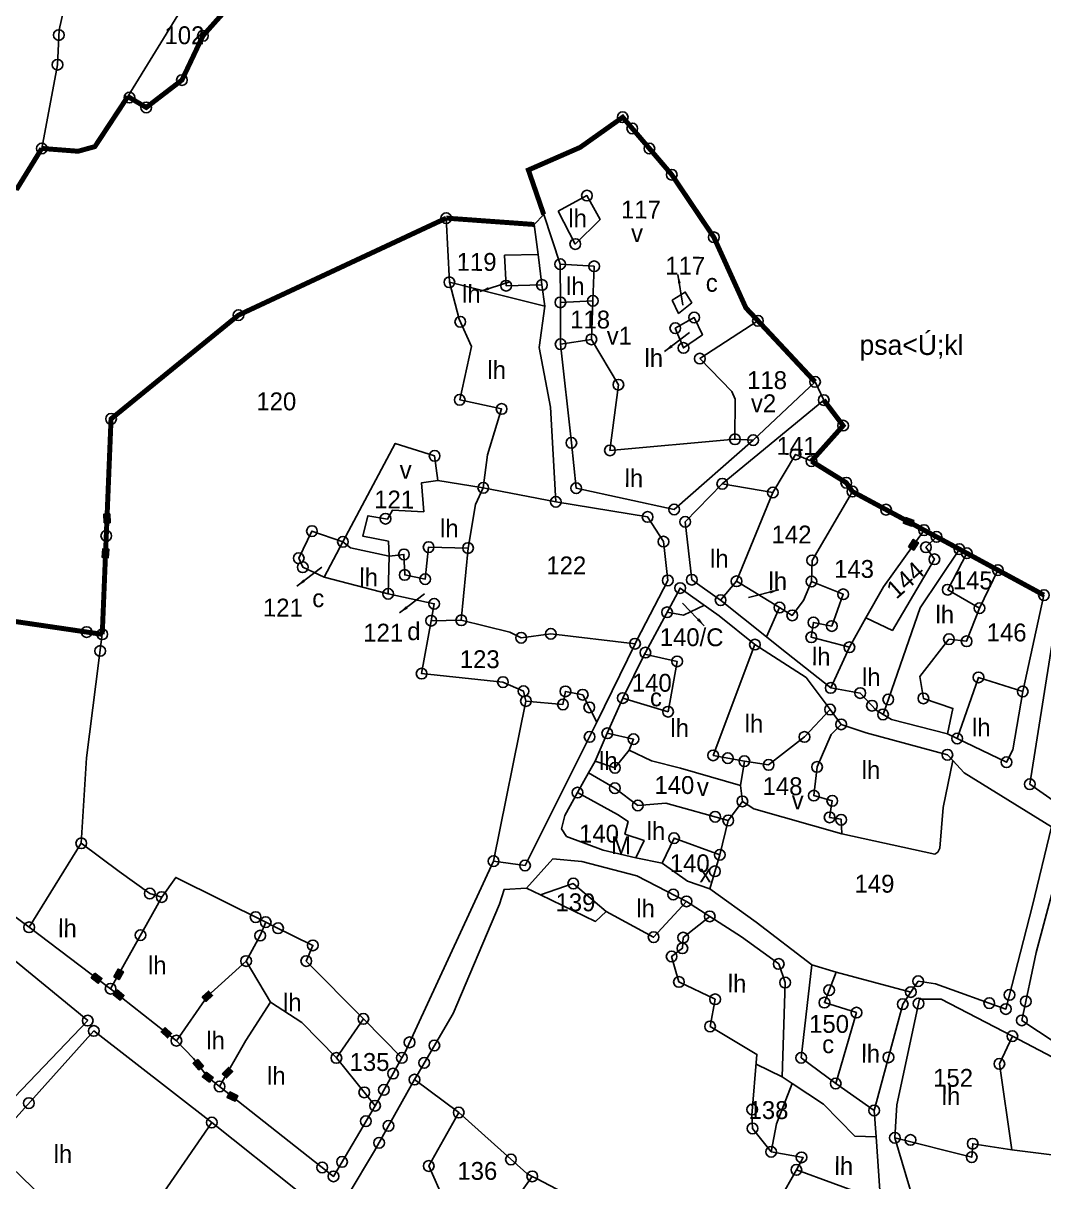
# Model space of a CAD drawing. Header units: metres. Extents: x 274609 to 276818, y 2061529 to 2064102.
# Drawn here: x 275225 to 275724, y 2062951 to 2063517 of the extents above; entities that cross this region are included whole.
import ezdxf
from ezdxf.enums import TextEntityAlignment as Align

# ---------------------------------------------------------------- set-up
doc = ezdxf.new("R2010")
doc.units = ezdxf.units.M
doc.header["$LTSCALE"] = 0.3
doc.header["$MEASUREMENT"] = 0
for name, color, linetype in [('OFF', 1, 'Continuous'), ('POLY_PARCEL', 6, 'Continuous'), ('POLY_ROAD', 30, 'Continuous'), ('SYM_ARROW', 1, 'Continuous'), ('SYM_STONE', 1, 'Continuous'), ('TEXT_MAPIN', 7, 'Continuous'), ('TEXT_MAPOUT', 7, 'Continuous'), ('TEXT_PARCEL', 7, 'Continuous'), ('V_BOUND_LINE', 7, 'Continuous')]:
    doc.layers.add(name, color=color, linetype=linetype)
doc.styles.get("Standard").update_dxf_attribs({"font": 'simplex.shx'})
doc.styles.add('TEXT_MAP', font='')
doc.styles.get('TEXT_MAP').set_extended_font_data('Kruti Dev 050')
doc.dimstyles.get("Standard").update_dxf_attribs({"dimtxt": 0.18, "dimasz": 0.18, "dimexe": 0.18, "dimexo": 0.0625, "dimgap": 0.09, "dimtad": 0, "dimtih": 1, "dimtoh": 1, "dimdec": 4, "dimzin": 0, "dimdsep": 46, "dimtxsty": 'Standard', "dimcen": 0.09, "dimadec": 0, "dimazin": 0, "dimtfac": 1, "dimtdec": 4, "dimtofl": 0, "dimtmove": 0, "dimatfit": 3, "dimfxl": 0, "dimtolj": 1, "dimtzin": 0, "dimarcsym": 0})

# ---------------------------------------------------------------- blocks, each defined once
blk = doc.blocks.new('STONE')
blk.add_circle((0, 0), 0.851)
blk = doc.blocks.new('STONESQUAREFILLED')
blk.add_hatch(color=256).paths.add_polyline_path([(0.7, -0.48), (0.7, 0.48), (-0.7, 0.48), (-0.7, -0.48)])
blk.add_lwpolyline([(-0.7, 0.48), (0.7, 0.48), (0.7, -0.48), (-0.7, -0.48)], close=True)
blk = doc.blocks.new('TEXTARROW')
blk.add_leader([(0.04, -0.01), (8.68, -0.01)], dimstyle='Standard', override={"dimtxt": 2.5, "dimasz": 2.5, "dimexe": 1.25, "dimexo": 0.625, "dimgap": 0.625, "dimtad": 1, "dimtih": 0, "dimtoh": 0, "dimzin": 8, "dimcen": 2.5, "dimtofl": 1})
blk = doc.blocks.new('ER')
at = {"layer": 'OFF'}
for points in [[(275494.37, 2063425.29), (275489.53, 2063420.08)], [(275639.3, 2063330.47), (275634.77, 2063339.81)]]:
    blk.add_lwpolyline(points, dxfattribs=at)
at = {"layer": 'POLY_PARCEL'}
for points in [[(275235.37, 2063457.78), (275243.21, 2063501), (275243.93, 2063518.94), (275249.96, 2063546.43), (275266.76, 2063544.57), (275280.07, 2063586), (275309.08, 2063588.75), (275318.65, 2063592.41)], [(275306.42, 2063529.07), (275279.59, 2063484.8)], [(275501.79, 2063427.04), (275516.6, 2063435.13), (275523.41, 2063422.86), (275510.73, 2063410.12), (275501.79, 2063427.04)], [(275444.11, 2063423.08), (275445.94, 2063390.04)], [(275474.3, 2063404.09), (275491.6, 2063404.55)], [(275474.3, 2063404.09), (275475.19, 2063388.42), (275493.69, 2063388.93)], [(275503.03, 2063399.7), (275520.51, 2063398.71), (275519.96, 2063380.9)], [(275445.94, 2063390.04), (275471.81, 2063383.75), (275495.16, 2063377.94)], [(275445.94, 2063390.04), (275451.08, 2063370.99), (275457.47, 2063357.03), (275451.61, 2063329.48), (275473.24, 2063324.88), (275466.1, 2063301.14), (275464.03, 2063284.19)], [(275560.82, 2063381.45), (275567.59, 2063385.71), (275571, 2063380.21), (275564.23, 2063374.69), (275560.82, 2063381.45)], [(275503.24, 2063380.02), (275519.96, 2063380.9)], [(275519.96, 2063380.9), (275519.34, 2063361.01)], [(275562.56, 2063367.06), (275572.29, 2063372.59), (275576.55, 2063363.71), (275566.82, 2063356.9), (275562.56, 2063367.06)], [(275593.65, 2063309.96), (275593.6, 2063330.71), (275591.89, 2063334.52), (275575.32, 2063351.42), (275605.17, 2063371.11)], [(275519.34, 2063361.01), (275503.46, 2063358.43)], [(275519.34, 2063361.01), (275533.39, 2063337.75), (275529.25, 2063303.85), (275593.65, 2063309.96)], [(275440.6, 2063287.77), (275438.87, 2063300.48), (275418.51, 2063306.78), (275391.84, 2063255.93)], [(275593.65, 2063309.96), (275603.07, 2063309.58)], [(275633.15, 2063298.93), (275624.97, 2063302.35), (275613.37, 2063282.67)], [(275415.7, 2063248.74), (275415.26, 2063256.36), (275402.11, 2063258.87), (275404.62, 2063269.46), (275414.8, 2063267.8), (275417.33, 2063272.46), (275433.44, 2063271.66), (275432.13, 2063286.48), (275440.6, 2063287.77)], [(275464.03, 2063284.19), (275440.6, 2063287.77)], [(275464.03, 2063284.19), (275460.13, 2063275.54), (275456.38, 2063253.08)], [(275464.03, 2063284.19), (275501.5, 2063277.16)], [(275613.37, 2063282.67), (275587.25, 2063286.99)], [(275633.52, 2063236.87), (275633.85, 2063247.79), (275654.34, 2063283.4)], [(275613.37, 2063282.67), (275594.92, 2063236.77)], [(275382.25, 2063237.63), (275371.21, 2063242.69), (275369.08, 2063247.34), (275375.83, 2063261.34), (275391.84, 2063255.93)], [(275661.73, 2063218.32), (275670.67, 2063234.43), (275691.41, 2063263.72)], [(275661.73, 2063218.32), (275675.46, 2063211.88), (275696.85, 2063248.69), (275692.46, 2063254.86), (275697.9, 2063260.27)], [(275391.84, 2063255.93), (275382.25, 2063237.63)], [(275391.84, 2063255.93), (275395.77, 2063252.92), (275415.7, 2063248.74)], [(275456.38, 2063253.08), (275436.03, 2063253.45), (275434.38, 2063236.93), (275423.78, 2063239.02), (275423.33, 2063249.6), (275415.7, 2063248.74)], [(275453.09, 2063215.8), (275456.38, 2063253.08)], [(275670.85, 2063168.57), (275689.63, 2063223.56), (275709.69, 2063254.01)], [(275415.7, 2063248.74), (275415.33, 2063229.25)], [(275713.55, 2063251.94), (275703.81, 2063233.06), (275720.22, 2063223.64)], [(275720.22, 2063223.64), (275729.63, 2063243.32)], [(275415.33, 2063229.25), (275382.25, 2063237.63)], [(275594.92, 2063236.77), (275586.77, 2063226.98)], [(275594.92, 2063236.77), (275617.16, 2063223.35)], [(275617.16, 2063223.35), (275623.74, 2063219.38), (275629.54, 2063227.04), (275633.52, 2063236.87)], [(275633.52, 2063236.87), (275649.92, 2063230.37), (275644.14, 2063213.97), (275634.67, 2063215.77), (275633.6, 2063208.12), (275653.27, 2063203.08)], [(275415.33, 2063229.25), (275439.08, 2063224.23), (275437.57, 2063215.53)], [(275559.18, 2063220.56), (275567.71, 2063219.21), (275578.44, 2063224.29)], [(275617.16, 2063223.35), (275610.56, 2063208.21)], [(275720.22, 2063223.64), (275713.71, 2063206.52), (275704.6, 2063207.59), (275689.73, 2063188.26), (275691.58, 2063176.98), (275706.88, 2063171.93), (275704.19, 2063158.71)], [(275653.27, 2063203.08), (275661.73, 2063218.32)], [(275437.57, 2063215.53), (275432.82, 2063188.21), (275474.79, 2063184.09), (275485.4, 2063179.46), (275486.68, 2063174.38)], [(275453.09, 2063215.8), (275437.57, 2063215.53)], [(275542.74, 2063204.29), (275499.3, 2063209.14), (275484.05, 2063206.99), (275478.11, 2063209.93), (275453.09, 2063215.8)], [(275260.33, 2063143.85), (275268.03, 2063207.49)], [(275599.5, 2063144.03), (275583.39, 2063146.94), (275604.57, 2063204.16)], [(275653.27, 2063203.08), (275643.76, 2063182.05)], [(275547.7, 2063198.89), (275564.53, 2063195.3), (275560, 2063169.33), (275536.6, 2063176.24)], [(275709.15, 2063156.37), (275719.95, 2063187.98), (275742.8, 2063180.83)], [(275486.68, 2063174.38), (275505.76, 2063172.73), (275507.01, 2063179.51), (275515.92, 2063177.84), (275523.37, 2063163.68)], [(275486.68, 2063174.38), (275470.48, 2063091.75)], [(275599.5, 2063144.03), (275612, 2063142.21), (275630.37, 2063156.71), (275643.49, 2063170.97)], [(275540, 2063149.45), (275542.28, 2063155.04), (275528.71, 2063158)], [(275649.28, 2063163.34), (275644.17, 2063158.06), (275636.98, 2063141.29), (275635.38, 2063126.51), (275644.92, 2063123.9), (275643.63, 2063115.36), (275649.55, 2063114.39), (275649.89, 2063106.84)], [(275540, 2063149.45), (275532.79, 2063140.23), (275522.52, 2063143.68)], [(275597.57, 2063131.54), (275566.65, 2063140.33), (275551.52, 2063143.9), (275540, 2063149.45)], [(275257.87, 2063099.71), (275260.33, 2063143.85)], [(275597.57, 2063131.54), (275599.5, 2063144.03)], [(275649.89, 2063106.84), (275697.91, 2063096.78), (275699.55, 2063097.77), (275700.53, 2063099.75), (275702.12, 2063120.77), (275706.91, 2063145.03)], [(275519.13, 2063137.53), (275532.82, 2063129.72), (275544.68, 2063120.89), (275559.14, 2063122.24), (275591.37, 2063113.46)], [(275598.57, 2063123.33), (275597.57, 2063131.54)], [(275543.79, 2063093.89), (275548.01, 2063102.83), (275538.14, 2063106.09), (275539.77, 2063112.66), (275534.17, 2063116.26), (275513.54, 2063127.35)], [(275591.37, 2063113.46), (275598.57, 2063123.33)], [(275649.89, 2063106.84), (275604.5, 2063119.52), (275598.57, 2063123.33)], [(275587.14, 2063095.71), (275591.37, 2063113.46)], [(275587.14, 2063095.71), (275563.46, 2063104.18), (275557.34, 2063091.29)], [(275257.87, 2063099.71), (275231.2, 2063056.25)], [(275293.31, 2063074.01), (275277.4, 2063085.33), (275257.87, 2063099.71)], [(275581.98, 2063078.21), (275587.14, 2063095.71)], [(275353.19, 2063059.63), (275306.65, 2063082.44), (275299.47, 2063072.25)], [(275528.63, 2063066.11), (275511.64, 2063080.47), (275494.72, 2063074.49)], [(275299.47, 2063072.25), (275293.31, 2063074.01)], [(275487.57, 2063077.89), (275494.72, 2063074.49)], [(275494.72, 2063074.49), (275523.14, 2063061.01), (275528.63, 2063066.11)], [(275273.43, 2063024.83), (275299.47, 2063072.25)], [(275528.63, 2063066.11), (275553.25, 2063053.05), (275570.07, 2063071.6)], [(275614.51, 2062942.77), (275604.79, 2062954.76), (275604.35, 2062961.53), (275606.81, 2062992.89), (275582.61, 2063007.22), (275585.12, 2063021.21), (275566.44, 2063030.05), (275562.59, 2063043.17), (275568.09, 2063047.42), (275568.5, 2063052.93), (275582.1, 2063063.94)], [(275343.19, 2063039.5), (275350.36, 2063052.65), (275353.19, 2063059.63)], [(275403.83, 2063010.07), (275374.21, 2063039.71), (275377.58, 2063047.77), (275357.63, 2063057.46), (275353.19, 2063059.63)], [(275307.5, 2062998.25), (275323.32, 2063021.23), (275343.19, 2063039.5)], [(275343.19, 2063039.5), (275355.96, 2063018.35)], [(275634.82, 2063039.19), (275647.39, 2063035.51)], [(275647.39, 2063035.51), (275641.5, 2063019.82), (275658.04, 2063014.78), (275647.54, 2062978.15)], [(275647.39, 2063035.51), (275686.04, 2063025.56)], [(275355.96, 2063018.35), (275343.38, 2062998.6), (275329.91, 2062974.76)], [(275355.96, 2063018.35), (275372.17, 2063007.99), (275390.02, 2062989.83)], [(275390.02, 2062989.83), (275403.83, 2063010.07)], [(275423.81, 2062990.09), (275403.83, 2063010.07)], [(275738.51, 2063003.12), (275731.89, 2062988.81), (275738.58, 2062944.49)], [(275390.02, 2062989.83), (275410.1, 2062965.34)], [(275430.38, 2062978.89), (275453.25, 2062962.04)], [(275614.51, 2062942.77), (275617.15, 2062957.26), (275625.19, 2062978.1)], [(275453.25, 2062962.04), (275437.95, 2062934.41), (275448.53, 2062911.12), (275459.05, 2062912.79), (275471.9, 2062901.66), (275491.4, 2062929.36)], [(275453.25, 2062962.04), (275488.51, 2062930.79), (275491.4, 2062929.36)], [(275278.41, 2062889.04), (275292.76, 2062907.39), (275326, 2062956.17)], [(275738.58, 2062944.49), (275718.36, 2062947.55), (275717.92, 2062940.6), (275678.24, 2062950.35)], [(275273.45, 2062882.71), (275266.56, 2062890.7), (275211.66, 2062943.16)], [(275627.53, 2062933.53), (275631.04, 2062939.85), (275614.51, 2062942.77)], [(275738.58, 2062944.49), (275782.49, 2062939.3)], [(275607.42, 2062897.42), (275627.53, 2062933.53)], [(275627.53, 2062933.53), (275665.14, 2062920.11), (275671.24, 2062915.56)], [(275491.4, 2062929.36), (275493.61, 2062928.26), (275521.2, 2062913.94), (275547.12, 2062887.74)]]:
    blk.add_lwpolyline(points, dxfattribs=at)
at = {"layer": 'POLY_ROAD'}
for points in [[(275494.37, 2063425.29), (275503.03, 2063399.7)], [(275491.6, 2063404.55), (275489.53, 2063420.08)], [(275493.69, 2063388.93), (275491.6, 2063404.55)], [(275503.03, 2063399.7), (275503.24, 2063380.02)], [(275495.16, 2063377.94), (275493.69, 2063388.93)], [(275503.24, 2063380.02), (275503.46, 2063358.43)], [(275501.5, 2063277.16), (275498.48, 2063325.88), (275492.36, 2063356.66), (275495.16, 2063377.94)], [(275503.46, 2063358.43), (275509.32, 2063307.64), (275511.96, 2063284.25), (275562.5, 2063273.59), (275603.07, 2063309.58)], [(275603.07, 2063309.58), (275634.77, 2063339.81)], [(275639.3, 2063330.47), (275587.25, 2063286.99)], [(275587.25, 2063286.99), (275568.24, 2063267.25), (275571.81, 2063237.42), (275586.77, 2063226.98)], [(275542.74, 2063204.29), (275543.63, 2063206.15), (275559.43, 2063237), (275557.15, 2063256.99), (275548.86, 2063269.67), (275501.5, 2063277.16)], [(275547.7, 2063198.89), (275548.1, 2063199.71), (275565.85, 2063233.1), (275586.04, 2063218.96), (275604.57, 2063204.16)], [(275742.8, 2063180.83), (275753.43, 2063230.57)], [(275586.77, 2063226.98), (275610.56, 2063208.21)], [(275760.72, 2063225.4), (275746.75, 2063133.03), (275782.39, 2063108.36), (275809.21, 2063082.8), (275813.06, 2063111.77)], [(275186.19, 2063219.05), (275161.32, 2063107.27), (275231.2, 2063056.25)], [(275610.56, 2063208.21), (275617.66, 2063202.61), (275643.76, 2063182.05)], [(275523.37, 2063163.68), (275542.74, 2063204.29)], [(275604.57, 2063204.16), (275631.05, 2063187.39), (275643.49, 2063170.97)], [(275536.6, 2063176.24), (275547.7, 2063198.89)], [(275643.76, 2063182.05), (275659.02, 2063179.55), (275667.3, 2063170.68), (275670.85, 2063168.57)], [(275528.71, 2063158), (275536.6, 2063176.24)], [(275709.15, 2063156.37), (275734.64, 2063144.3), (275737.8, 2063150.66), (275742.8, 2063180.83)], [(275643.49, 2063170.97), (275649.28, 2063163.34)], [(275470.48, 2063091.75), (275486.72, 2063089.6), (275523.37, 2063163.68)], [(275670.85, 2063168.57), (275675.26, 2063165.94), (275704.19, 2063158.71)], [(275522.52, 2063143.68), (275528.71, 2063158)], [(275649.28, 2063163.34), (275662.17, 2063159.09), (275704.15, 2063147.98), (275706.91, 2063145.03)], [(275704.19, 2063158.71), (275709.15, 2063156.37)], [(275519.13, 2063137.53), (275522.52, 2063143.68)], [(275706.91, 2063145.03), (275712.77, 2063138.76), (275757.96, 2063111.1), (275748.49, 2063070.47), (275735.06, 2063017.07), (275698.69, 2063029.85), (275689.75, 2063031.15)], [(275513.54, 2063127.35), (275519.13, 2063137.53)], [(275543.79, 2063093.89), (275526.93, 2063097.81), (275508.09, 2063104.69), (275505.43, 2063108.64), (275507.07, 2063115.58), (275513.54, 2063127.35)], [(275764.06, 2063098.38), (275750.53, 2063046.3), (275743.36, 2063011.29), (275768.72, 2062994.71)], [(275423.81, 2062990.09), (275425.26, 2062992.71), (275470.48, 2063091.75)], [(275487.57, 2063077.89), (275501.07, 2063093.11), (275515.94, 2063091.83), (275544.37, 2063084.64), (275570.07, 2063071.6)], [(275557.34, 2063091.29), (275543.79, 2063093.89)], [(275581.98, 2063078.21), (275570.58, 2063082.08), (275557.34, 2063091.29)], [(275430.38, 2062978.89), (275431.66, 2062981.2), (275450.09, 2063013.08), (275473.72, 2063069.6), (275476.01, 2063077.2), (275487.57, 2063077.89)], [(275634.82, 2063039.19), (275605.98, 2063061.05), (275582.15, 2063078.15), (275581.98, 2063078.21)], [(275570.07, 2063071.6), (275582.1, 2063063.94)], [(275582.1, 2063063.94), (275598.62, 2063053.43), (275617.82, 2063039.62), (275621.15, 2063030.05), (275619.96, 2062981.52), (275625.19, 2062978.1)], [(275231.2, 2063056.25), (275273.43, 2063024.83)], [(275217.53, 2063044.15), (275261.72, 2063008.32), (275178.68, 2062920.84)], [(275647.54, 2062978.15), (275629.66, 2062991.31), (275634.82, 2063039.19)], [(275689.75, 2063031.15), (275686.04, 2063025.56)], [(275273.43, 2063024.83), (275307.5, 2062998.25)], [(275686.04, 2063025.56), (275681.86, 2063019.25), (275667.47, 2062964.41)], [(275679.13, 2062967.43), (275690.44, 2063021.91), (275701.67, 2063021.94), (275738.51, 2063003.12)], [(275211.66, 2062943.16), (275264.88, 2063003), (275326, 2062956.17)], [(275738.51, 2063003.12), (275759.32, 2062992.48)], [(275307.5, 2062998.25), (275316.42, 2062989.06), (275323.75, 2062979.56), (275329.91, 2062974.76)], [(275410.1, 2062965.34), (275423.81, 2062990.09)], [(275528.24, 2062795.07), (275509.58, 2062806.54), (275479.11, 2062837.16), (275425, 2062891.26), (275396.57, 2062919.25), (275410, 2062942.06), (275430.38, 2062978.89)], [(275329.91, 2062974.76), (275388.93, 2062928.77), (275410.1, 2062965.34)], [(275625.19, 2062978.1), (275641.29, 2062967.57), (275657.52, 2062951.11), (275668.52, 2062950.81)], [(275667.47, 2062964.41), (275647.54, 2062978.15)], [(275678.24, 2062950.35), (275679.13, 2062967.43)], [(275667.47, 2062964.41), (275668.52, 2062950.81)], [(275326, 2062956.17), (275371.05, 2062920.73), (275352.7, 2062894.96), (275318.5, 2062851.69)], [(275668.52, 2062950.81), (275671.24, 2062915.56)], [(275689.69, 2062912.3), (275678.24, 2062950.35)]]:
    blk.add_lwpolyline(points, dxfattribs=at)
at = {"layer": 'TEXT_PARCEL'}
blk.add_lwpolyline([(275619.96, 2062981.52), (275606.42, 2062987.91)], dxfattribs=at)
at = {"layer": 'V_BOUND_LINE', "ltscale": 10, "const_width": 2.56, "flags": 128}
for points in [[(275279.59, 2063484.8), (275289.11, 2063479.22), (275307.44, 2063493.47), (275318.12, 2063516.36), (275334.36, 2063534.77), (275331.92, 2063542.73), (275322.53, 2063553.44)], [(275235.37, 2063457.78), (275254.09, 2063456.44), (275262.75, 2063458.89), (275279.59, 2063484.8)], [(275605.17, 2063371.11), (275598.92, 2063377.68), (275582.18, 2063414.01), (275560.25, 2063446.17), (275534.79, 2063475.64), (275512.99, 2063459.99), (275486.33, 2063448.14), (275494.37, 2063425.29)], [(275206.65, 2063438.3), (275222.95, 2063437.3), (275235.37, 2063457.78)], [(275444.11, 2063423.08), (275337.28, 2063372.45), (275271.91, 2063318.57), (275268.03, 2063207.49)], [(275489.53, 2063420.08), (275444.11, 2063423.08)], [(275634.77, 2063339.81), (275605.17, 2063371.11)], [(275633.15, 2063298.93), (275649.39, 2063317.33), (275639.3, 2063330.47)], [(275654.34, 2063283.4), (275651.2, 2063287.89), (275633.15, 2063298.93)], [(275691.41, 2063263.72), (275654.34, 2063283.4)], [(275697.9, 2063260.27), (275691.41, 2063263.72)], [(275709.69, 2063254.01), (275697.9, 2063260.27)], [(275713.55, 2063251.94), (275709.69, 2063254.01)], [(275729.63, 2063243.32), (275713.55, 2063251.94)], [(275753.43, 2063230.57), (275729.63, 2063243.32)], [(275268.03, 2063207.49), (275186.19, 2063219.05)]]:
    blk.add_lwpolyline(points, dxfattribs=at)
at = {"layer": 'SYM_ARROW'}
for p, xscale, yscale, zscale, rotation in [((275461.62, 2063385.43), 1.870444093798959, 1.870444093798959, 1.870444093798959, 18.04527849470734), ((275563.75, 2063394.89), 1.870444093798698, 1.870444093798698, 1.870444093798698, 279.1328207779728), ((275557, 2063354.91), 1.870444093798872, 1.870444093798872, 1.870444093798872, 37.86726045673274), ((275368.2, 2063232.88), 1.870444093798872, 1.870444093798872, 1.870444093798872, 37.86726045673274), ((275421.23, 2063219.42), 1.870444093798872, 1.870444093798872, 1.870444093798872, 37.86726045673274), ((275616.81, 2063232.47), 1.870444093798989, 1.870444093798989, 1.870444093798989, 194.6807897374181), ((275578.42, 2063213.7), 1.870444093798989, 1.870444093798989, 1.870444093798989, 134.2951562733336)]:
    blk.add_blockref('TEXTARROW', p, dxfattribs=dict(at, xscale=xscale, yscale=yscale, zscale=zscale, rotation=rotation))
at = {"layer": 'SYM_STONE'}
for name, p, xscale, yscale, zscale, rotation in [('STONE', (275243.82, 2063516.28), 3.232706993409794, 3.232706993409794, 3.232706993409794, 0.155048118272973), ('STONE', (275318.12, 2063516.36), 3.232706993409794, 3.232706993409794, 3.232706993409794, 0.155048118272973), ('STONE', (275243.21, 2063501), 3.232706993409794, 3.232706993409794, 3.232706993409794, 0.155048118272973), ('STONE', (275307.44, 2063493.47), 3.232706993409794, 3.232706993409794, 3.232706993409794, 0.155048118272973), ('STONE', (275280.45, 2063484.3), 3.232706993409794, 3.232706993409794, 3.232706993409794, 0.155048118272973), ('STONE', (275289.11, 2063479.22), 3.232706993409794, 3.232706993409794, 3.232706993409794, 0.155048118272973), ('STONE', (275534.79, 2063475.64), 3.232706993409794, 3.232706993409794, 3.232706993409794, 0.155048118272973), ('STONE', (275539.77, 2063469.87), 3.232706993409794, 3.232706993409794, 3.232706993409794, 0.155048118272973), ('STONE', (275548.66, 2063459.58), 3.232706993409794, 3.232706993409794, 3.232706993409794, 0.155048118272973), ('STONE', (275235.37, 2063457.78), 3.232706993409794, 3.232706993409794, 3.232706993409794, 0.155048118272973), ('STONE', (275560.25, 2063446.17), 3.232706993409794, 3.232706993409794, 3.232706993409794, 0.155048118272973), ('STONE', (275516.6, 2063435.13), 3.232706993409794, 3.232706993409794, 3.232706993409794, 0.155048118272973), ('STONE', (275444.11, 2063423.08), 3.232706993409794, 3.232706993409794, 3.232706993409794, 0.155048118272973), ('STONE', (275582.18, 2063414.01), 3.232706993409794, 3.232706993409794, 3.232706993409794, 0.155048118272973), ('STONE', (275510.73, 2063410.12), 3.232706993409794, 3.232706993409794, 3.232706993409794, 0.155048118272973), ('STONE', (275503.03, 2063399.7), 3.232706993409794, 3.232706993409794, 3.232706993409794, 0.155048118272973), ('STONE', (275520.51, 2063398.71), 3.232706993409794, 3.232706993409794, 3.232706993409794, 0.155048118272973), ('STONE', (275445.94, 2063390.04), 3.232706993409794, 3.232706993409794, 3.232706993409794, 0.155048118272973), ('STONE', (275475.19, 2063388.42), 3.232706993409794, 3.232706993409794, 3.232706993409794, 0.155048118272973), ('STONE', (275493.69, 2063388.93), 3.232706993409794, 3.232706993409794, 3.232706993409794, 0.155048118272973), ('STONE', (275503.24, 2063380.02), 3.232706993409794, 3.232706993409794, 3.232706993409794, 0.155048118272973), ('STONE', (275519.96, 2063380.9), 3.232706993409794, 3.232706993409794, 3.232706993409794, 0.155048118272973), ('STONE', (275337.28, 2063372.45), 3.232706993409794, 3.232706993409794, 3.232706993409794, 0.155048118272973), ('STONE', (275451.67, 2063369.69), 3.232706993409794, 3.232706993409794, 3.232706993409794, 0.155048118272973), ('STONE', (275572.29, 2063372.59), 3.232706993409794, 3.232706993409794, 3.232706993409794, 0.155048118272973), ('STONE', (275605.17, 2063371.11), 3.232706993409794, 3.232706993409794, 3.232706993409794, 0.155048118272973), ('STONE', (275562.56, 2063367.06), 3.232706993409794, 3.232706993409794, 3.232706993409794, 0.155048118272973), ('STONE', (275503.46, 2063358.43), 3.232706993409794, 3.232706993409794, 3.232706993409794, 0.155048118272973), ('STONE', (275519.34, 2063361.01), 3.232706993409794, 3.232706993409794, 3.232706993409794, 0.155048118272973), ('STONE', (275566.82, 2063356.9), 3.232706993409794, 3.232706993409794, 3.232706993409794, 0.155048118272973), ('STONE', (275575.32, 2063351.42), 3.232706993409794, 3.232706993409794, 3.232706993409794, 0.155048118272973), ('STONE', (275634.77, 2063339.81), 3.232706993409794, 3.232706993409794, 3.232706993409794, 0.155048118272973), ('STONE', (275533.39, 2063337.75), 3.232706993409794, 3.232706993409794, 3.232706993409794, 0.155048118272973), ('STONE', (275451.61, 2063329.48), 3.232706993409794, 3.232706993409794, 3.232706993409794, 0.155048118272973), ('STONE', (275639.3, 2063330.47), 3.232706993409794, 3.232706993409794, 3.232706993409794, 0.155048118272973), ('STONE', (275473.24, 2063324.88), 3.232706993409794, 3.232706993409794, 3.232706993409794, 0.155048118272973), ('STONE', (275271.91, 2063318.57), 3.232706993409794, 3.232706993409794, 3.232706993409794, 0.155048118272973), ('STONE', (275649.39, 2063317.33), 3.232706993409794, 3.232706993409794, 3.232706993409794, 0.155048118272973), ('STONE', (275593.65, 2063309.96), 3.232706993409794, 3.232706993409794, 3.232706993409794, 0.155048118272973), ('STONE', (275509.32, 2063307.64), 3.232706993409794, 3.232706993409794, 3.232706993409794, 0.155048118272973), ('STONE', (275603.07, 2063309.58), 3.232706993409794, 3.232706993409794, 3.232706993409794, 0.155048118272973), ('STONE', (275438.87, 2063300.48), 3.232706993409794, 3.232706993409794, 3.232706993409794, 0.155048118272973), ('STONE', (275529.25, 2063303.85), 3.232706993409794, 3.232706993409794, 3.232706993409794, 0.155048118272973), ('STONE', (275624.97, 2063302.35), 3.232706993409794, 3.232706993409794, 3.232706993409794, 0.155048118272973), ('STONE', (275633.15, 2063298.93), 3.232706993409794, 3.232706993409794, 3.232706993409794, 0.155048118272973), ('STONE', (275587.25, 2063286.99), 3.232706993409794, 3.232706993409794, 3.232706993409794, 0.155048118272973), ('STONE', (275651.2, 2063287.89), 3.232706993409794, 3.232706993409794, 3.232706993409794, 0.155048118272973), ('STONE', (275464.03, 2063284.19), 3.232706993409794, 3.232706993409794, 3.232706993409794, 0.155048118272973), ('STONE', (275511.96, 2063284.25), 3.232706993409794, 3.232706993409794, 3.232706993409794, 0.155048118272973), ('STONE', (275613.37, 2063282.67), 3.232706993409794, 3.232706993409794, 3.232706993409794, 0.155048118272973), ('STONE', (275654.34, 2063283.4), 3.232706993409794, 3.232706993409794, 3.232706993409794, 0.155048118272973), ('STONE', (275501.5, 2063277.16), 3.232706993409794, 3.232706993409794, 3.232706993409794, 0.155048118272973), ('STONE', (275671.77, 2063274.14), 3.232706993409794, 3.232706993409794, 3.232706993409794, 0.155048118272973), ('STONE', (275548.86, 2063269.67), 3.232706993409794, 3.232706993409794, 3.232706993409794, 0.155048118272973), ('STONE', (275562.5, 2063273.59), 3.232706993409794, 3.232706993409794, 3.232706993409794, 0.155048118272973), ('STONESQUAREFILLED', (275270.12, 2063267.23), 3.232706993409794, 3.232706993409794, 3.232706993409794, 92.53698308002268), ('STONE', (275413.71, 2063267.97), 3.232706993409794, 3.232706993409794, 3.232706993409794, 0.155048118272973), ('STONE', (275568.24, 2063267.25), 3.232706993409794, 3.232706993409794, 3.232706993409794, 0.155048118272973), ('STONESQUAREFILLED', (275683.41, 2063267.96), 3.232706993409794, 3.232706993409794, 3.232706993409794, 341.3608809543255), ('STONE', (275691.41, 2063263.72), 3.232706993409794, 3.232706993409794, 3.232706993409794, 0.155048118272973), ('STONE', (275269.8, 2063258.26), 3.232706993409794, 3.232706993409794, 3.232706993409794, 0.155048118272973), ('STONE', (275375.83, 2063261.34), 3.232706993409794, 3.232706993409794, 3.232706993409794, 0.155048118272973), ('STONE', (275557.15, 2063256.99), 3.232706993409794, 3.232706993409794, 3.232706993409794, 0.155048118272973), ('STONE', (275697.9, 2063260.27), 3.232706993409794, 3.232706993409794, 3.232706993409794, 0.155048118272973), ('STONE', (275391.84, 2063255.93), 3.232706993409794, 3.232706993409794, 3.232706993409794, 0.155048118272973), ('STONE', (275436.03, 2063253.45), 3.232706993409794, 3.232706993409794, 3.232706993409794, 0.155048118272973), ('STONE', (275456.38, 2063253.08), 3.232706993409794, 3.232706993409794, 3.232706993409794, 0.155048118272973), ('STONESQUAREFILLED', (275686.02, 2063256.11), 3.232706993409795, 3.232706993409795, 3.232706993409795, 58.3099849560617), ('STONE', (275692.46, 2063254.86), 3.232706993409794, 3.232706993409794, 3.232706993409794, 0.155048118272973), ('STONE', (275709.69, 2063254.01), 3.232706993409794, 3.232706993409794, 3.232706993409794, 0.155048118272973), ('STONE', (275713.55, 2063251.94), 3.232706993409794, 3.232706993409794, 3.232706993409794, 0.155048118272973), ('STONESQUAREFILLED', (275269.49, 2063249.25), 3.232706993409794, 3.232706993409794, 3.232706993409794, 84.87971017100494), ('STONE', (275369.08, 2063247.34), 3.232706993409794, 3.232706993409794, 3.232706993409794, 0.155048118272973), ('STONE', (275423.33, 2063249.6), 3.232706993409794, 3.232706993409794, 3.232706993409794, 0.155048118272973), ('STONE', (275633.85, 2063247.79), 3.232706993409794, 3.232706993409794, 3.232706993409794, 0.155048118272973), ('STONE', (275696.85, 2063248.69), 3.232706993409794, 3.232706993409794, 3.232706993409794, 0.155048118272973), ('STONE', (275371.21, 2063242.69), 3.232706993409794, 3.232706993409794, 3.232706993409794, 0.155048118272973), ('STONE', (275423.78, 2063239.02), 3.232706993409794, 3.232706993409794, 3.232706993409794, 0.155048118272973), ('STONE', (275729.63, 2063243.32), 3.232706993409794, 3.232706993409794, 3.232706993409794, 0.155048118272973), ('STONE', (275434.38, 2063236.93), 3.232706993409794, 3.232706993409794, 3.232706993409794, 0.155048118272973), ('STONE', (275559.43, 2063237), 3.232706993409794, 3.232706993409794, 3.232706993409794, 0.155048118272973), ('STONE', (275565.85, 2063233.1), 3.232706993409794, 3.232706993409794, 3.232706993409794, 0.155048118272973), ('STONE', (275571.81, 2063237.42), 3.232706993409794, 3.232706993409794, 3.232706993409794, 0.155048118272973), ('STONE', (275594.92, 2063236.77), 3.232706993409794, 3.232706993409794, 3.232706993409794, 0.155048118272973), ('STONE', (275633.52, 2063236.87), 3.232706993409794, 3.232706993409794, 3.232706993409794, 0.155048118272973), ('STONE', (275703.81, 2063233.06), 3.232706993409794, 3.232706993409794, 3.232706993409794, 0.155048118272973), ('STONE', (275415.33, 2063229.25), 3.232706993409794, 3.232706993409794, 3.232706993409794, 0.155048118272973), ('STONE', (275586.77, 2063226.98), 3.232706993409794, 3.232706993409794, 3.232706993409794, 0.155048118272973), ('STONE', (275649.92, 2063230.37), 3.232706993409794, 3.232706993409794, 3.232706993409794, 0.155048118272973), ('STONE', (275753.43, 2063230.57), 3.232706993409794, 3.232706993409794, 3.232706993409794, 0.155048118272973), ('STONE', (275439.08, 2063224.23), 3.232706993409794, 3.232706993409794, 3.232706993409794, 0.155048118272973), ('STONE', (275559.18, 2063220.56), 3.232706993409794, 3.232706993409794, 3.232706993409794, 0.155048118272973), ('STONE', (275617.16, 2063223.35), 3.232706993409794, 3.232706993409794, 3.232706993409794, 0.155048118272973), ('STONE', (275720.22, 2063223.64), 3.232706993409794, 3.232706993409794, 3.232706993409794, 0.155048118272973), ('STONE', (275437.57, 2063215.53), 3.232706993409794, 3.232706993409794, 3.232706993409794, 0.155048118272973), ('STONE', (275453.09, 2063215.8), 3.232706993409794, 3.232706993409794, 3.232706993409794, 0.155048118272973), ('STONE', (275623.74, 2063219.38), 3.232706993409794, 3.232706993409794, 3.232706993409794, 0.155048118272973), ('STONE', (275634.67, 2063215.77), 3.232706993409794, 3.232706993409794, 3.232706993409794, 0.155048118272973), ('STONE', (275259.96, 2063208.63), 3.232706993409794, 3.232706993409794, 3.232706993409794, 0.155048118272973), ('STONE', (275499.3, 2063209.14), 3.232706993409794, 3.232706993409794, 3.232706993409794, 0.155048118272973), ('STONE', (275644.14, 2063213.97), 3.232706993409794, 3.232706993409794, 3.232706993409794, 0.155048118272973), ('STONE', (275268.03, 2063207.49), 3.232706993409794, 3.232706993409794, 3.232706993409794, 0.155048118272973), ('STONE', (275484.05, 2063206.99), 3.232706993409794, 3.232706993409794, 3.232706993409794, 0.155048118272973), ('STONE', (275542.74, 2063204.29), 3.232706993409794, 3.232706993409794, 3.232706993409794, 0.155048118272973), ('STONE', (275604.57, 2063204.16), 3.232706993409794, 3.232706993409794, 3.232706993409794, 0.155048118272973), ('STONE', (275633.6, 2063208.12), 3.232706993409794, 3.232706993409794, 3.232706993409794, 0.155048118272973), ('STONE', (275653.27, 2063203.08), 3.232706993409794, 3.232706993409794, 3.232706993409794, 0.155048118272973), ('STONE', (275704.6, 2063207.59), 3.232706993409794, 3.232706993409794, 3.232706993409794, 0.155048118272973), ('STONE', (275713.71, 2063206.52), 3.232706993409794, 3.232706993409794, 3.232706993409794, 0.155048118272973), ('STONE', (275266.99, 2063198.91), 3.232706993409794, 3.232706993409794, 3.232706993409794, 0.155048118272973), ('STONE', (275548.1, 2063199.71), 3.232706993409794, 3.232706993409794, 3.232706993409794, 0.155048118272973), ('STONE', (275564.53, 2063195.3), 3.232706993409794, 3.232706993409794, 3.232706993409794, 0.155048118272973), ('STONE', (275432.82, 2063188.21), 3.232706993409794, 3.232706993409794, 3.232706993409794, 0.155048118272973), ('STONE', (275719.95, 2063187.98), 3.232706993409794, 3.232706993409794, 3.232706993409794, 0.155048118272973), ('STONE', (275474.79, 2063184.09), 3.232706993409794, 3.232706993409794, 3.232706993409794, 0.155048118272973), ('STONE', (275485.4, 2063179.46), 3.232706993409794, 3.232706993409794, 3.232706993409794, 0.155048118272973), ('STONE', (275507.01, 2063179.51), 3.232706993409794, 3.232706993409794, 3.232706993409794, 0.155048118272973), ('STONE', (275643.76, 2063182.05), 3.232706993409794, 3.232706993409794, 3.232706993409794, 0.155048118272973), ('STONE', (275659.02, 2063179.55), 3.232706993409794, 3.232706993409794, 3.232706993409794, 0.155048118272973), ('STONE', (275742.8, 2063180.83), 3.232706993409794, 3.232706993409794, 3.232706993409794, 0.155048118272973), ('STONE', (275486.68, 2063174.38), 3.232706993409794, 3.232706993409794, 3.232706993409794, 0.155048118272973), ('STONE', (275505.76, 2063172.73), 3.232706993409794, 3.232706993409794, 3.232706993409794, 0.155048118272973), ('STONE', (275515.92, 2063177.84), 3.232706993409794, 3.232706993409794, 3.232706993409794, 0.155048118272973), ('STONE', (275536.6, 2063176.24), 3.232706993409794, 3.232706993409794, 3.232706993409794, 0.155048118272973), ('STONE', (275665.09, 2063173.05), 3.232706993409794, 3.232706993409794, 3.232706993409794, 0.155048118272973), ('STONE', (275673.49, 2063176.3), 3.232706993409794, 3.232706993409794, 3.232706993409794, 0.155048118272973), ('STONE', (275691.58, 2063176.98), 3.232706993409794, 3.232706993409794, 3.232706993409794, 0.155048118272973), ('STONE', (275519.36, 2063171.31), 3.232706993409794, 3.232706993409794, 3.232706993409794, 0.155048118272973), ('STONE', (275560, 2063169.33), 3.232706993409794, 3.232706993409794, 3.232706993409794, 0.155048118272973), ('STONE', (275643.49, 2063170.97), 3.232706993409794, 3.232706993409794, 3.232706993409794, 0.155048118272973), ('STONE', (275670.85, 2063168.57), 3.232706993409794, 3.232706993409794, 3.232706993409794, 0.155048118272973), ('STONE', (275649.28, 2063163.34), 3.232706993409794, 3.232706993409794, 3.232706993409794, 0.155048118272973), ('STONE', (275519.63, 2063156.11), 3.232706993409794, 3.232706993409794, 3.232706993409794, 0.155048118272973), ('STONE', (275528.71, 2063158), 3.232706993409794, 3.232706993409794, 3.232706993409794, 0.155048118272973), ('STONE', (275542.28, 2063155.04), 3.232706993409794, 3.232706993409794, 3.232706993409794, 0.155048118272973), ('STONE', (275630.37, 2063156.71), 3.232706993409794, 3.232706993409794, 3.232706993409794, 0.155048118272973), ('STONE', (275709.15, 2063156.37), 3.232706993409794, 3.232706993409794, 3.232706993409794, 0.155048118272973), ('STONE', (275583.39, 2063146.94), 3.232706993409794, 3.232706993409794, 3.232706993409794, 0.155048118272973), ('STONE', (275590.94, 2063145.58), 3.232706993409794, 3.232706993409794, 3.232706993409794, 0.155048118272973), ('STONE', (275599.5, 2063144.03), 3.232706993409794, 3.232706993409794, 3.232706993409794, 0.155048118272973), ('STONE', (275704.15, 2063147.98), 3.232706993409794, 3.232706993409794, 3.232706993409794, 0.155048118272973), ('STONE', (275734.64, 2063144.3), 3.232706993409794, 3.232706993409794, 3.232706993409794, 0.155048118272973), ('STONE', (275532.79, 2063140.23), 3.232706993409794, 3.232706993409794, 3.232706993409794, 0.155048118272973), ('STONE', (275612, 2063142.21), 3.232706993409794, 3.232706993409794, 3.232706993409794, 0.155048118272973), ('STONE', (275636.98, 2063141.29), 3.232706993409794, 3.232706993409794, 3.232706993409794, 0.155048118272973), ('STONE', (275746.75, 2063133.03), 3.232706993409794, 3.232706993409794, 3.232706993409794, 0.155048118272973), ('STONE', (275513.54, 2063127.35), 3.232706993409794, 3.232706993409794, 3.232706993409794, 0.155048118272973), ('STONE', (275532.82, 2063129.72), 3.232706993409794, 3.232706993409794, 3.232706993409794, 0.155048118272973), ('STONE', (275635.38, 2063126.51), 3.232706993409794, 3.232706993409794, 3.232706993409794, 0.155048118272973), ('STONE', (275544.68, 2063120.89), 3.232706993409794, 3.232706993409794, 3.232706993409794, 0.155048118272973), ('STONE', (275598.57, 2063123.33), 3.232706993409794, 3.232706993409794, 3.232706993409794, 0.155048118272973), ('STONE', (275644.92, 2063123.9), 3.232706993409794, 3.232706993409794, 3.232706993409794, 0.155048118272973), ('STONE', (275584.58, 2063115.31), 3.232706993409794, 3.232706993409794, 3.232706993409794, 0.155048118272973), ('STONE', (275591.37, 2063113.46), 3.232706993409794, 3.232706993409794, 3.232706993409794, 0.155048118272973), ('STONE', (275643.63, 2063115.36), 3.232706993409794, 3.232706993409794, 3.232706993409794, 0.155048118272973), ('STONE', (275649.56, 2063114.15), 3.232706993409794, 3.232706993409794, 3.232706993409794, 0.155048118272973), ('STONE', (275563.46, 2063104.18), 3.232706993409794, 3.232706993409794, 3.232706993409794, 0.155048118272973), ('STONE', (275257.87, 2063099.71), 3.232706993409794, 3.232706993409794, 3.232706993409794, 0.155048118272973), ('STONE', (275587.14, 2063095.71), 3.232706993409794, 3.232706993409794, 3.232706993409794, 0.155048118272973), ('STONE', (275470.48, 2063091.75), 3.232706993409794, 3.232706993409794, 3.232706993409794, 0.155048118272973), ('STONE', (275486.72, 2063089.6), 3.232706993409794, 3.232706993409794, 3.232706993409794, 0.155048118272973), ('STONE', (275584.63, 2063087.19), 3.232706993409794, 3.232706993409794, 3.232706993409794, 0.155048118272973), ('STONE', (275511.64, 2063080.47), 3.232706993409794, 3.232706993409794, 3.232706993409794, 0.155048118272973), ('STONE', (275293.31, 2063074.01), 3.232706993409794, 3.232706993409794, 3.232706993409794, 0.155048118272973), ('STONE', (275299.47, 2063072.25), 3.232706993409794, 3.232706993409794, 3.232706993409794, 0.155048118272973), ('STONE', (275563.22, 2063075.08), 3.232706993409794, 3.232706993409794, 3.232706993409794, 0.155048118272973), ('STONE', (275570.07, 2063071.6), 3.232706993409794, 3.232706993409794, 3.232706993409794, 0.155048118272973), ('STONE', (275347.97, 2063062.19), 3.232706993409794, 3.232706993409794, 3.232706993409794, 0.155048118272973), ('STONE', (275353.19, 2063059.63), 3.232706993409794, 3.232706993409794, 3.232706993409794, 0.155048118272973), ('STONE', (275582.1, 2063063.94), 3.232706993409794, 3.232706993409794, 3.232706993409794, 0.155048118272973), ('STONE', (275231.2, 2063056.25), 3.232706993409794, 3.232706993409794, 3.232706993409794, 0.155048118272973), ('STONE', (275359.58, 2063056.51), 3.232706993409794, 3.232706993409794, 3.232706993409794, 0.155048118272973), ('STONE', (275288.64, 2063052.53), 3.232706993409794, 3.232706993409794, 3.232706993409794, 0.155048118272973), ('STONE', (275350.36, 2063052.65), 3.232706993409794, 3.232706993409794, 3.232706993409794, 0.155048118272973), ('STONE', (275377.58, 2063047.77), 3.232706993409794, 3.232706993409794, 3.232706993409794, 0.155048118272973), ('STONE', (275553.25, 2063053.05), 3.232706993409794, 3.232706993409794, 3.232706993409794, 0.155048118272973), ('STONE', (275568.09, 2063047.42), 3.232706993409794, 3.232706993409794, 3.232706993409794, 0.155048118272973), ('STONE', (275568.5, 2063052.93), 3.232706993409794, 3.232706993409794, 3.232706993409794, 0.155048118272973), ('STONE', (275562.59, 2063043.17), 3.232706993409794, 3.232706993409794, 3.232706993409794, 0.155048118272973), ('STONE', (275343.19, 2063039.5), 3.232706993409794, 3.232706993409794, 3.232706993409794, 0.155048118272973), ('STONE', (275374.21, 2063039.71), 3.232706993409794, 3.232706993409794, 3.232706993409794, 0.155048118272973), ('STONE', (275617.82, 2063039.62), 3.232706993409794, 3.232706993409794, 3.232706993409794, 0.155048118272973), ('STONESQUAREFILLED', (275266.15, 2063030.25), 3.232706993409794, 3.232706993409794, 3.232706993409794, 322.4539830871885), ('STONESQUAREFILLED', (275277.52, 2063032.27), 3.232706993409795, 3.232706993409795, 3.232706993409795, 61.23214576884079), ('STONE', (275566.44, 2063030.05), 3.232706993409794, 3.232706993409794, 3.232706993409794, 0.155048118272973), ('STONE', (275621.15, 2063030.05), 3.232706993409794, 3.232706993409794, 3.232706993409794, 0.155048118272973), ('STONE', (275689.75, 2063031.15), 3.232706993409794, 3.232706993409794, 3.232706993409794, 0.155048118272973), ('STONE', (275273.43, 2063024.83), 3.232706993409794, 3.232706993409794, 3.232706993409794, 0.155048118272973), ('STONE', (275643.92, 2063026.26), 3.232706993409794, 3.232706993409794, 3.232706993409794, 0.155048118272973), ('STONE', (275686.04, 2063025.56), 3.232706993409794, 3.232706993409794, 3.232706993409794, 0.155048118272973), ('STONE', (275736.89, 2063024.37), 3.232706993409794, 3.232706993409794, 3.232706993409794, 0.155048118272973), ('STONESQUAREFILLED', (275277.55, 2063021.61), 3.232706993409795, 3.232706993409795, 3.232706993409795, 322.0377337957057), ('STONESQUAREFILLED', (275323.32, 2063021.23), 3.232706993409795, 3.232706993409795, 3.232706993409795, 42.59355054146705), ('STONE', (275585.12, 2063021.21), 3.232706993409794, 3.232706993409794, 3.232706993409794, 0.155048118272973), ('STONE', (275641.5, 2063019.82), 3.232706993409794, 3.232706993409794, 3.232706993409794, 0.155048118272973), ('STONE', (275681.86, 2063019.25), 3.232706993409794, 3.232706993409794, 3.232706993409794, 0.155048118272973), ('STONE', (275690.04, 2063019.68), 3.232706993409794, 3.232706993409794, 3.232706993409794, 0.155048118272973), ('STONE', (275726.5, 2063020.08), 3.232706993409794, 3.232706993409794, 3.232706993409794, 0.155048118272973), ('STONE', (275745.36, 2063021.07), 3.232706993409794, 3.232706993409794, 3.232706993409794, 0.155048118272973), ('STONE', (275658.04, 2063014.78), 3.232706993409794, 3.232706993409794, 3.232706993409794, 0.155048118272973), ('STONE', (275735.06, 2063017.07), 3.232706993409794, 3.232706993409794, 3.232706993409794, 0.155048118272973), ('STONE', (275261.72, 2063008.32), 3.232706993409794, 3.232706993409794, 3.232706993409794, 0.155048118272973), ('STONE', (275403.83, 2063010.07), 3.232706993409794, 3.232706993409794, 3.232706993409794, 0.155048118272973), ('STONE', (275582.61, 2063007.22), 3.232706993409794, 3.232706993409794, 3.232706993409794, 0.155048118272973), ('STONE', (275743.36, 2063011.29), 3.232706993409794, 3.232706993409794, 3.232706993409794, 0.155048118272973), ('STONE', (275264.88, 2063003), 3.232706993409794, 3.232706993409794, 3.232706993409794, 0.155048118272973), ('STONESQUAREFILLED', (275302.28, 2063002.32), 3.232706993409795, 3.232706993409795, 3.232706993409795, 316.8474021343234), ('STONE', (275738.51, 2063003.12), 3.232706993409794, 3.232706993409794, 3.232706993409794, 0.155048118272973), ('STONE', (275307.5, 2062998.25), 3.232706993409794, 3.232706993409794, 3.232706993409794, 0.155048118272973), ('STONE', (275427.72, 2062998.1), 3.232706993409794, 3.232706993409794, 3.232706993409794, 0.155048118272973), ('STONE', (275440.51, 2062996.52), 3.232706993409794, 3.232706993409794, 3.232706993409794, 0.155048118272973), ('STONE', (275390.02, 2062989.83), 3.232706993409794, 3.232706993409794, 3.232706993409794, 0.155048118272973), ('STONE', (275423.81, 2062990.09), 3.232706993409794, 3.232706993409794, 3.232706993409794, 0.155048118272973), ('STONE', (275435.34, 2062987.57), 3.232706993409794, 3.232706993409794, 3.232706993409794, 0.155048118272973), ('STONE', (275629.66, 2062991.31), 3.232706993409794, 3.232706993409794, 3.232706993409794, 0.155048118272973), ('STONE', (275674.66, 2062991.82), 3.232706993409794, 3.232706993409794, 3.232706993409794, 0.155048118272973), ('STONE', (275731.89, 2062988.81), 3.232706993409794, 3.232706993409794, 3.232706993409794, 0.155048118272973), ('STONESQUAREFILLED', (275318.84, 2062985.93), 3.232706993409795, 3.232706993409795, 3.232706993409795, 310.999703333374), ('STONESQUAREFILLED', (275333.95, 2062981.92), 3.232706993409794, 3.232706993409794, 3.232706993409794, 46.12750045296072), ('STONE', (275419.3, 2062981.94), 3.232706993409794, 3.232706993409794, 3.232706993409794, 0.155048118272973), ('STONESQUAREFILLED', (275323.75, 2062979.56), 3.232706993409794, 3.232706993409794, 3.232706993409794, 323.3258163977557), ('STONE', (275430.38, 2062978.89), 3.232706993409794, 3.232706993409794, 3.232706993409794, 0.155048118272973), ('STONE', (275647.54, 2062978.15), 3.232706993409794, 3.232706993409794, 3.232706993409794, 0.155048118272973), ('STONE', (275329.91, 2062974.76), 3.232706993409794, 3.232706993409794, 3.232706993409794, 0.155048118272973), ('STONE', (275404.51, 2062972.15), 3.232706993409794, 3.232706993409794, 3.232706993409794, 0.155048118272973), ('STONE', (275414.63, 2062973.52), 3.232706993409794, 3.232706993409794, 3.232706993409794, 0.155048118272973), ('STONE', (275231.64, 2062965.62), 3.232706993409794, 3.232706993409794, 3.232706993409794, 0.155048118272973), ('STONESQUAREFILLED', (275336.54, 2062969.59), 3.232706993409795, 3.232706993409795, 3.232706993409795, 334.2388828383899), ('STONE', (275410.1, 2062965.34), 3.232706993409794, 3.232706993409794, 3.232706993409794, 0.155048118272973), ('STONE', (275604.58, 2062964.49), 3.232706993409794, 3.232706993409794, 3.232706993409794, 0.155048118272973), ('STONE', (275667.47, 2062964.41), 3.232706993409794, 3.232706993409794, 3.232706993409794, 0.155048118272973), ('STONE', (275453.25, 2062962.04), 3.232706993409794, 3.232706993409794, 3.232706993409794, 0.155048118272973), ('STONE', (275326, 2062956.17), 3.232706993409794, 3.232706993409794, 3.232706993409794, 0.155048118272973), ('STONE', (275405.44, 2062957.29), 3.232706993409794, 3.232706993409794, 3.232706993409794, 0.155048118272973), ('STONE', (275417.13, 2062954.96), 3.232706993409794, 3.232706993409794, 3.232706993409794, 0.155048118272973), ('STONE', (275604.79, 2062954.76), 3.232706993409794, 3.232706993409794, 3.232706993409794, 0.155048118272973), ('STONE', (275412.31, 2062946.23), 3.232706993409794, 3.232706993409794, 3.232706993409794, 0.155048118272973), ('STONE', (275678.24, 2062950.35), 3.232706993409794, 3.232706993409794, 3.232706993409794, 0.155048118272973), ('STONE', (275686.3, 2062949.28), 3.232706993409794, 3.232706993409794, 3.232706993409794, 0.155048118272973), ('STONE', (275718.36, 2062947.55), 3.232706993409794, 3.232706993409794, 3.232706993409794, 0.155048118272973), ('STONE', (275614.51, 2062942.77), 3.232706993409794, 3.232706993409794, 3.232706993409794, 0.155048118272973), ('STONE', (275630.17, 2062940), 3.232706993409794, 3.232706993409794, 3.232706993409794, 0.155048118272973), ('STONE', (275717.92, 2062940.6), 3.232706993409794, 3.232706993409794, 3.232706993409794, 0.155048118272973), ('STONE', (275393.27, 2062936.26), 3.232706993409794, 3.232706993409794, 3.232706993409794, 0.155048118272973), ('STONE', (275437.95, 2062934.41), 3.232706993409794, 3.232706993409794, 3.232706993409794, 0.155048118272973), ('STONE', (275480.36, 2062938.02), 3.232706993409794, 3.232706993409794, 3.232706993409794, 0.155048118272973), ('STONE', (275383.08, 2062933.33), 3.232706993409794, 3.232706993409794, 3.232706993409794, 0.155048118272973), ('STONE', (275388.93, 2062928.77), 3.232706993409794, 3.232706993409794, 3.232706993409794, 0.155048118272973), ('STONE', (275491.4, 2062929.36), 3.232706993409794, 3.232706993409794, 3.232706993409794, 0.155048118272973), ('STONE', (275627.53, 2062933.53), 3.232706993409794, 3.232706993409794, 3.232706993409794, 0.155048118272973)]:
    blk.add_blockref(name, p, dxfattribs=dict(at, xscale=xscale, yscale=yscale, zscale=zscale, rotation=rotation))
at = {"layer": 'TEXT_MAPIN', "style": 'TEXT_MAP'}
for s, height, p in [('lh', 9.211, (275511.88, 2063423.62)), ('v', 9.21, (275542.55, 2063415.95)), ('lh', 9.211, (275510.84, 2063388.63)), ('c', 9.21, (275581.21, 2063390.49)), ('lh', 9.211, (275457.31, 2063384.36)), ('v1', 9.211, (275533.72, 2063363)), ('lh', 9.211, (275551.55, 2063351.84)), ('lh', 9.211, (275470.61, 2063345.18)), ('v2', 9.211, (275608.3, 2063328.67)), ('v', 9.21, (275423.97, 2063293.19)), ('lh', 9.211, (275541.65, 2063289.82)), ('lh', 9.211, (275446.67, 2063263.4)), ('lh', 9.211, (275585.95, 2063248.59)), ('lh', 9.211, (275405.25, 2063237.93)), ('lh', 9.211, (275616.16, 2063237.19)), ('c', 9.21, (275379.28, 2063226.7)), ('lh', 9.211, (275702.38, 2063220.52)), ('d', 9.21, (275428.68, 2063210.24)), ('lh', 9.211, (275638.78, 2063198.46)), ('lh', 9.211, (275664.66, 2063188.02)), ('c', 9.21, (275553.7, 2063176.62)), ('lh', 9.211, (275566.05, 2063161.19)), ('lh', 9.211, (275604.31, 2063163.71)), ('lh', 9.211, (275721.52, 2063162.42)), ('lh', 9.211, (275529.35, 2063144)), ('lh', 9.211, (275664.79, 2063140.12)), ('v', 9.21, (275578.18, 2063130.65)), ('v', 9.21, (275627.11, 2063124.05)), ('lh', 9.211, (275554.11, 2063108.02)), ('M', 9.21, (275536.18, 2063100.35)), ('x', 9.21, (275579.75, 2063086.12)), ('lh', 9.211, (275548.98, 2063068.11)), ('lh', 9.211, (275251.01, 2063056.09)), ('lh', 9.211, (275297.38, 2063037.3)), ('lh', 9.211, (275596.41, 2063029.64)), ('lh', 9.211, (275367.11, 2063018.57)), ('lh', 9.211, (275327.69, 2062998.74)), ('c', 9.21, (275643.54, 2062998.35)), ('lh', 9.211, (275665.54, 2062993.92)), ('lh', 9.211, (275359.15, 2062980.71)), ('lh', 9.211, (275707.08, 2062972.3)), ('lh', 9.211, (275249.31, 2062939.76)), ('lh', 9.211, (275652, 2062935.92))]:
    blk.add_text(s, height=height, rotation=0.15505, dxfattribs=at).set_placement(p, align=Align.MIDDLE)
at = {"layer": 'TEXT_MAPOUT', "style": 'TEXT_MAP'}
blk.add_text('psa<Ú;kl', height=10.235, rotation=0.15505, dxfattribs=at).set_placement((275657.59, 2063353.92))
at = {"layer": 'TEXT_PARCEL', "style": 'TEXT_MAP'}
for s, rotation, p in [('102', 0.15505, (275308.58, 2063516.57)), ('117', 0.15505, (275544.5, 2063428.1)), ('119', 0.15505, (275459.93, 2063400.62)), ('117', 0.15505, (275567.47, 2063399.28)), ('118', 0.15505, (275518.61, 2063371.25)), ('118', 0.15505, (275610.02, 2063340.55)), ('120', 0.15505, (275357.07, 2063328.12)), ('141', 0.15505, (275625.44, 2063306.72)), ('121', 0.15505, (275418.12, 2063277.94)), ('142', 0.15505, (275623.12, 2063261.12)), ('122', 0.15505, (275507.08, 2063244.5)), ('143', 0.15505, (275655.43, 2063243.5)), ('144', 42.00978, (275681.89, 2063237.95)), ('145', 0.15505, (275716.66, 2063237.88)), ('121', 0.15505, (275361.08, 2063221.89)), ('121', 0.15505, (275412.9, 2063209.28)), ('140/C', 0.15505, (275571.91, 2063207.98)), ('146', 0.15505, (275734.31, 2063211.23)), ('123', 0.15505, (275462.73, 2063195.84)), ('140', 0.15505, (275551.54, 2063184.2)), ('140', 0.15505, (275563.46, 2063131.56)), ('148', 0.15505, (275619.24, 2063131.28)), ('140', 0.15505, (275524.74, 2063106.27)), ('140', 0.15505, (275571.63, 2063091.27)), ('149', 0.15505, (275666.95, 2063081.3)), ('139', 0.15505, (275512.83, 2063070.79)), ('150', 0.15505, (275643.95, 2063008.87)), ('135', 0.15505, (275407.14, 2062987.85)), ('152', 0.15505, (275708.07, 2062981.47)), ('138', 0.15505, (275612.99, 2062964.28)), ('136', 0.15505, (275463.05, 2062932.04))]:
    blk.add_text(s, height=9.211, rotation=rotation, dxfattribs=at).set_placement(p, align=Align.MIDDLE)

msp = doc.modelspace()

# ---------------------------------------------------------------- block references
at = {"xscale": 0.948556639192822, "yscale": 0.948556639192822, "zscale": 0.948556639192822, "rotation": 359.6618548126323}
msp.add_blockref('ER', (2611.1, 107724.38), dxfattribs=at)

doc.saveas('drawing.dxf')
